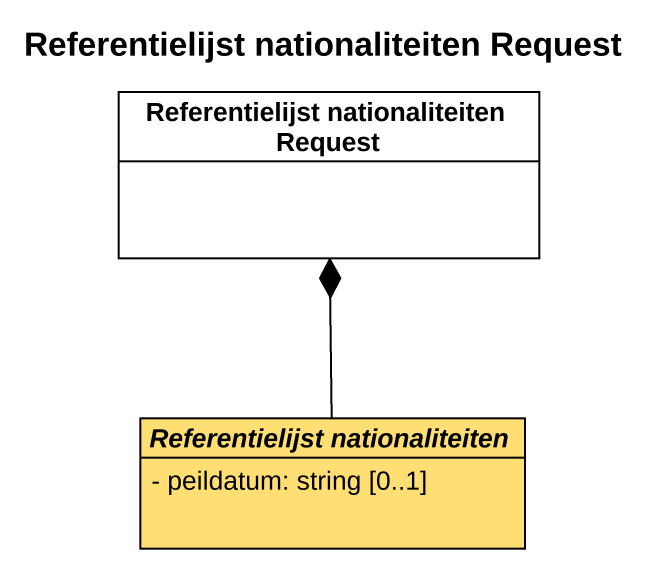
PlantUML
@startuml
title Referentielijst nationaliteiten Request
hide circle
hide empty members
skinparam classAttributeIconSize 0
class "Referentielijst nationaliteiten Request" as Referentielijst
abstract class "Referentielijst nationaliteiten" as Referentielijst_2 #FFDE73 {
  - peildatum: string [0..1]
}
Referentielijst_2 -up-* Referentielijst
@enduml
